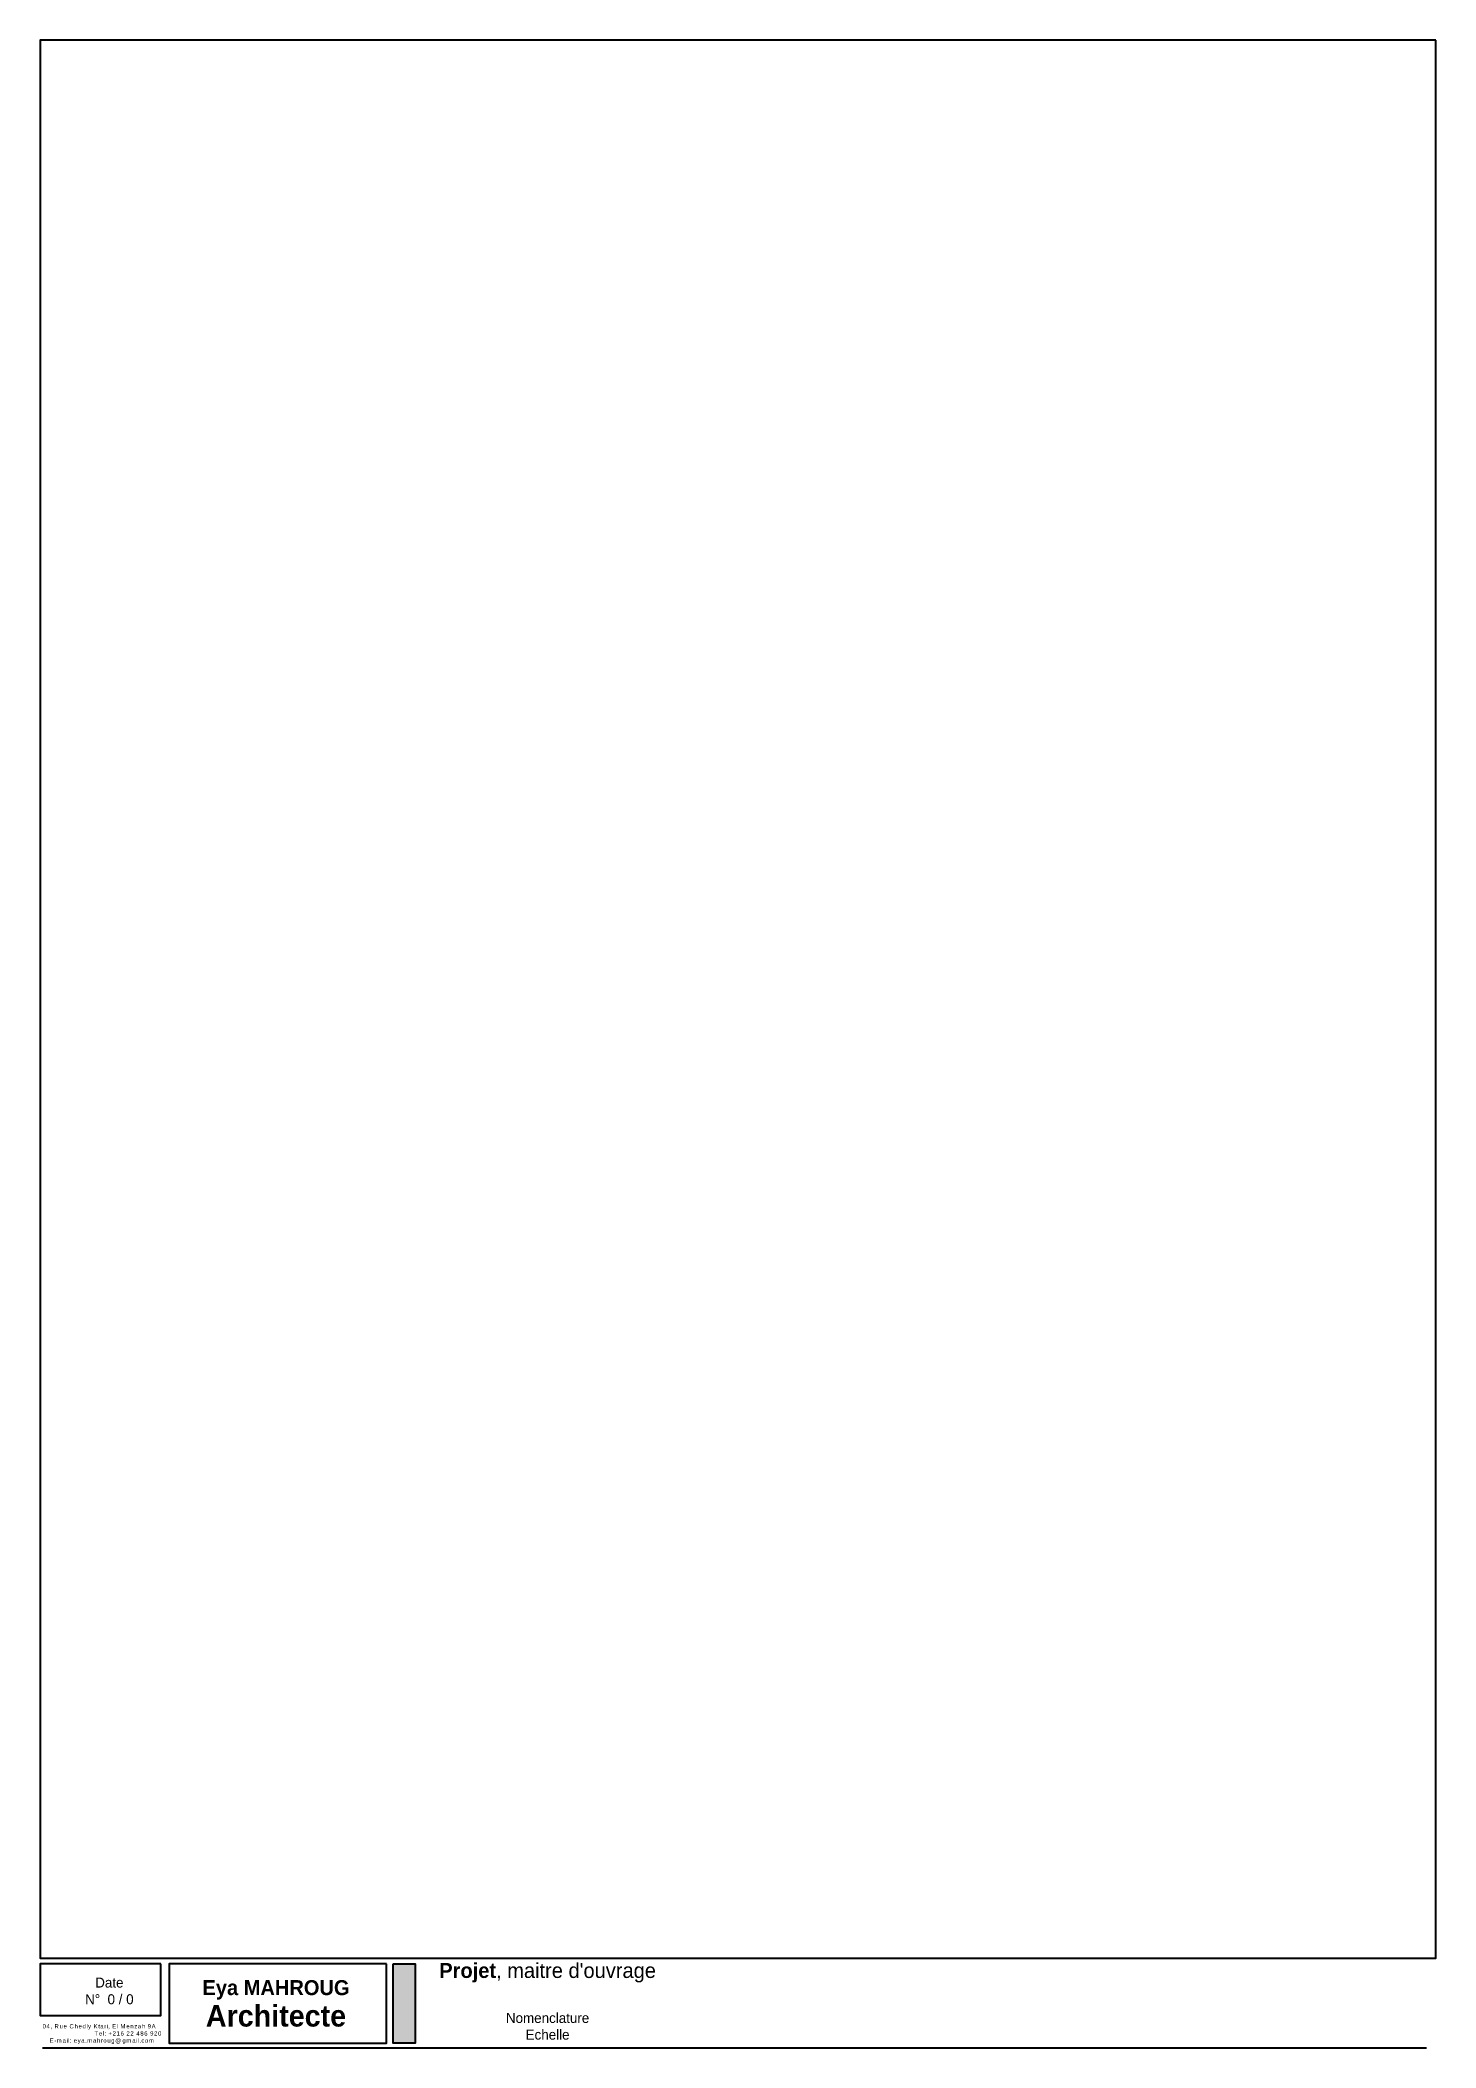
# Paper-space layout 'a3 portrait' of a CAD drawing. Header units: metres. Extents: x 0.2 to 28.2, y 0.2 to 40.4.
import ezdxf

# ---------------------------------------------------------------- set-up
doc = ezdxf.new("R2010")
doc.units = ezdxf.units.M
doc.layers.add('CARTOUCHE', color=7, linetype='Continuous', lineweight=9)
doc.layers.add('murs coupés', color=7, linetype='Continuous', lineweight=40)
doc.styles.add('SCALA_1-50', font='stylu.ttf', dxfattribs={"height": 1})

psp = doc.layouts.new('a3 portrait')

# ---------------------------------------------------------------- hatches: boundary and pattern name
at = {"layer": 'murs coupés', "ltscale": 2}
h = psp.add_hatch(color=256, dxfattribs=at)
h.dxf.hatch_style = 1
h.paths.add_polyline_path([(7.294, 1.927), (7.738, 1.927), (7.738, 0.342), (7.294, 0.342)])

# ---------------------------------------------------------------- linework, layer by layer
psp.add_line((0.28, 0.247), (27.971, 0.247), dxfattribs=at)
for points in [[(28.157, 40.435), (0.234, 40.435), (0.234, 2.039), (28.157, 2.039)], [(2.645, 1.927), (0.234, 1.927), (0.234, 0.895), (2.645, 0.895)], [(7.16, 1.927), (2.812, 1.927), (2.812, 0.342), (7.16, 0.342)], [(7.294, 1.927), (7.738, 1.927), (7.738, 0.342), (7.294, 0.342)]]:
    psp.add_lwpolyline(points, close=True, dxfattribs=at)

# ---------------------------------------------------------------- texts
at = {"layer": 'CARTOUCHE', "style": 'SCALA_1-50'}
for s, insert, char_height, width, attachment_point in [('{\\fCentury Gothic|b0|i0|c0|p34;Date\\PN°  0 / 0}', (1.618, 1.385), 0.20026, 4.96873, 5), ("{\\fCentury Gothic|b1|i0|c0|p34;\\H1.49806x;Projet\\fCentury Gothic|b0|i0|c0|p34;, maitre d'ouvrage\\P\\P\\H0.66753x;Nomenclature\\PEchelle}", (10.386, 1.177), 0.20026, 4.96873, 5), ('{\\fBroadway|b1|i0|c0|p82;\\H0.6991x;Eya MAHROUG\\P\\fFreestyle Script|b1|i0|c0|p66;\\H1.43042x;Architecte}', (4.952, 1.602), 0.42913, 6.44056, 2), ('\\pi0.00465,t2.27465,3.14065;{\\fCentury Gothic|b0|i0|c0|p34;\\T1.2;04, Rue Chedly Ktari, El Menzah 9A\\P\\pi1.04581,t3.31581,4.18181;Tel: +216 22 486 920\\P\\pi0.14491,t2.41491,3.28091;E-mail: eya.mahroug@gmail.com}', (0.278, 0.722), 0.08583, 2.39095, 1)]:
    psp.add_mtext(s, dxfattribs=dict(at, insert=insert, char_height=char_height, width=width, attachment_point=attachment_point))

doc.saveas('drawing.dxf')
